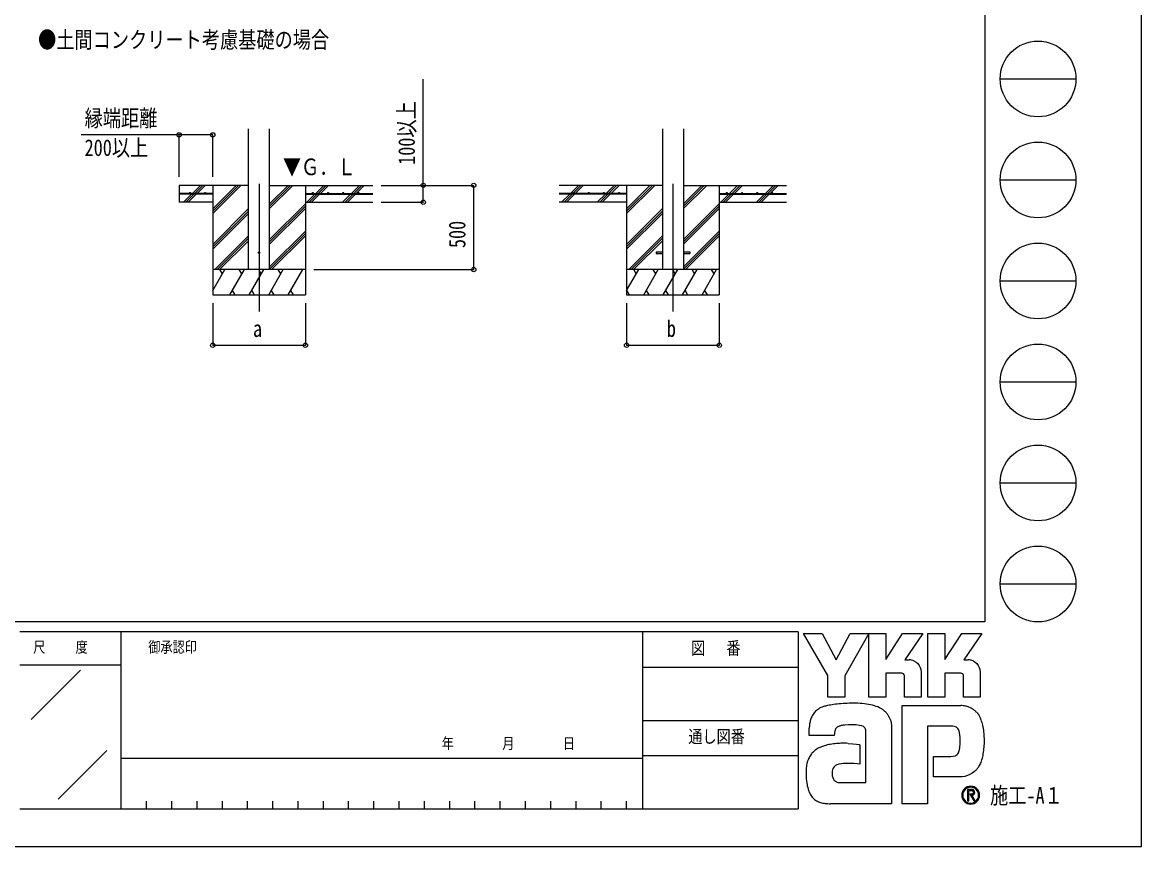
# Model space of a CAD drawing. Units: millimetres, scale not verified. Extents: x -12615 to 12615, y -8910 to 8910.
# Drawn here: x 5970 to 12615, y -8910 to -4014 of the extents above; entities that cross this region are included whole.
import ezdxf
from ezdxf.enums import TextEntityAlignment as Align

# ---------------------------------------------------------------- set-up
doc = ezdxf.new("R2010")
doc.units = ezdxf.units.MM
doc.header["$LTSCALE"] = 40
for name, color, linetype in [('0-2_USER1', 3, 'Continuous'), ('0-3_YKK_12', 2, 'Continuous'), ('0-4_YKK_13', 4, 'Continuous'), ('0-5_YKK_A1', 4, 'Continuous'), ('0-6_YKK_D', 6, 'Continuous'), ('0-7_YKK_ZWAK', 7, 'Continuous')]:
    doc.layers.add(name, color=color, linetype=linetype)
doc.styles.add('ＭＳ ゴシック', font='')
doc.styles.get('ＭＳ ゴシック').set_extended_font_data('MS Gothic')

msp = doc.modelspace()

# ---------------------------------------------------------------- linework, layer by layer
at = {"layer": '0-3_YKK_12'}
for p, q in [((7374.97, -4972.97), (7374.97, -5732.18)), ((9832.36, -4972.97), (9832.36, -5732.18))]:
    msp.add_line(p, q, dxfattribs=at)
at = {"layer": '0-4_YKK_13'}
for p, q in [((9732.36, -5377.68), (9732.36, -5386.68)), ((9732.36, -5377.68), (9769.86, -5377.68)), ((9894.86, -5377.68), (9932.36, -5377.68)), ((9932.36, -5377.68), (9932.36, -5386.68)), ((9732.36, -5386.68), (9769.86, -5386.68)), ((9894.86, -5386.68), (9932.36, -5386.68))]:
    msp.add_line(p, q, dxfattribs=at)
msp.add_circle((7374.97, -5382.18), 5, dxfattribs=at)
at = {"layer": '0-5_YKK_A1'}
for p, q in [((7312.47, -5482.18), (7312.47, -4646.83)), ((7437.47, -5482.18), (7437.47, -4646.83)), ((9769.86, -4645.83), (9769.86, -5482.18)), ((9894.86, -4645.83), (9894.86, -5482.18)), ((6978.94, -5029.68), (7026.44, -4982.18)), ((6993.08, -5029.68), (7040.58, -4982.18)), ((7007.22, -5029.68), (7054.72, -4982.18)), ((7099.97, -4982.18), (7099.97, -5632.18)), ((7099.97, -5149.06), (7266.85, -4982.18)), ((7099.97, -5134.92), (7252.71, -4982.18)), ((7099.97, -5120.78), (7238.57, -4982.18)), ((7437.47, -5119.93), (7575.22, -4982.18)), ((7437.47, -5105.79), (7561.08, -4982.18)), ((7437.47, -5091.65), (7546.94, -4982.18)), ((7437.47, -4982.18), (8049.97, -4982.18)), ((7649.97, -4982.18), (7649.97, -5632.18)), ((7711.57, -5029.68), (7759.07, -4982.18)), ((7725.71, -5029.68), (7773.21, -4982.18)), ((7739.85, -5029.68), (7787.35, -4982.18)), ((7923.7, -5029.68), (7971.2, -4982.18)), ((7937.84, -5029.68), (7985.34, -4982.18)), ((7951.98, -5029.68), (7999.48, -4982.18)), ((9769.86, -4982.18), (9157.36, -4982.18)), ((9224.19, -5029.68), (9271.69, -4982.18)), ((9243.19, -5024.83), (9285.83, -4982.18)), ((9252.48, -5029.68), (9299.98, -4982.18)), ((9436.32, -5029.68), (9483.82, -4982.18)), ((9450.47, -5029.68), (9497.97, -4982.18)), ((9464.61, -5029.68), (9512.11, -4982.18)), ((9557.36, -4982.18), (9557.36, -5632.18)), ((9557.36, -5149.06), (9724.24, -4982.18)), ((9557.36, -5134.92), (9710.1, -4982.18)), ((9557.36, -5120.78), (9695.96, -4982.18)), ((9894.86, -5119.93), (10032.61, -4982.18)), ((9894.86, -5105.79), (10018.47, -4982.18)), ((9894.86, -5091.65), (10004.32, -4982.18)), ((9894.86, -4982.18), (10507.36, -4982.18)), ((10107.36, -4982.18), (10107.36, -5632.18)), ((10168.96, -5029.68), (10216.46, -4982.18)), ((10183.1, -5029.68), (10230.6, -4982.18)), ((10197.24, -5029.68), (10244.74, -4982.18)), ((10381.09, -5029.68), (10428.59, -4982.18)), ((10395.23, -5029.68), (10442.73, -4982.18)), ((10409.37, -5029.68), (10456.87, -4982.18)), ((7099.97, -5029.68), (6899.97, -5029.68)), ((7099.97, -5034.68), (6899.97, -5034.68)), ((6927.84, -5080.78), (6973.94, -5034.68)), ((6940.58, -5082.18), (6988.08, -5034.68)), ((6954.72, -5082.18), (7002.22, -5034.68)), ((7099.97, -5029.68), (7099.97, -5034.68)), ((7649.97, -5029.68), (8049.97, -5029.68)), ((7649.97, -5029.68), (7649.97, -5034.68)), ((7649.97, -5034.68), (8049.97, -5034.68)), ((7659.07, -5082.18), (7706.57, -5034.68)), ((7673.21, -5082.18), (7720.71, -5034.68)), ((7687.35, -5082.18), (7734.85, -5034.68)), ((7871.2, -5082.18), (7918.7, -5034.68)), ((7885.34, -5082.18), (7932.84, -5034.68)), ((7899.48, -5082.18), (7946.98, -5034.68)), ((9557.36, -5029.68), (9157.36, -5029.68)), ((9557.36, -5034.68), (9157.36, -5034.68)), ((9171.69, -5082.18), (9219.19, -5034.68)), ((9185.83, -5082.18), (9233.33, -5034.68)), ((9199.98, -5082.18), (9247.48, -5034.68)), ((9238.33, -5029.68), (9240, -5028.02)), ((9385.23, -5080.78), (9431.32, -5034.68)), ((9397.97, -5082.18), (9445.47, -5034.68)), ((9412.11, -5082.18), (9459.61, -5034.68)), ((9557.36, -5029.68), (9557.36, -5034.68)), ((10107.36, -5029.68), (10507.36, -5029.68)), ((10107.36, -5029.68), (10107.36, -5034.68)), ((10107.36, -5034.68), (10507.36, -5034.68)), ((10116.46, -5082.18), (10163.96, -5034.68)), ((10130.6, -5082.18), (10178.1, -5034.68)), ((10144.74, -5082.18), (10192.24, -5034.68)), ((10328.59, -5082.18), (10376.09, -5034.68)), ((10342.73, -5082.18), (10390.23, -5034.68)), ((10356.87, -5082.18), (10404.37, -5034.68)), ((7099.97, -5082.18), (6899.97, -5082.18)), ((7437.47, -5303.78), (7649.97, -5091.28)), ((7437.47, -5317.92), (7649.97, -5105.42)), ((7649.97, -5082.18), (8049.97, -5082.18)), ((9557.36, -5082.18), (9157.36, -5082.18)), ((9894.86, -5303.78), (10107.36, -5091.28)), ((9894.86, -5317.92), (10107.36, -5105.42)), ((10107.36, -5082.18), (10507.36, -5082.18)), ((7099.97, -5332.91), (7312.47, -5120.41)), ((7099.97, -5347.05), (7312.47, -5134.55)), ((7099.97, -5361.19), (7312.47, -5148.7)), ((7437.47, -5332.06), (7649.97, -5119.56)), ((9557.36, -5332.91), (9769.86, -5120.41)), ((9557.36, -5347.05), (9769.86, -5134.55)), ((9557.36, -5361.19), (9769.86, -5148.7)), ((9894.86, -5332.06), (10107.36, -5119.56)), ((7112.83, -5482.18), (7312.47, -5282.54)), ((7126.97, -5482.18), (7312.47, -5296.68)), ((7141.11, -5482.18), (7312.47, -5310.83)), ((7437.47, -5465.91), (7649.97, -5253.41)), ((7437.47, -5480.05), (7649.97, -5267.55)), ((7449.48, -5482.18), (7649.97, -5281.69)), ((9570.22, -5482.18), (9769.86, -5282.54)), ((9584.36, -5482.18), (9769.86, -5296.68)), ((9598.5, -5482.18), (9769.86, -5310.83)), ((9894.86, -5465.91), (10107.36, -5253.41)), ((9894.86, -5480.05), (10107.36, -5267.55)), ((9906.87, -5482.18), (10107.36, -5281.69)), ((7649.97, -5482.18), (7099.97, -5482.18)), ((7099.97, -5607.63), (7172.4, -5482.18)), ((7157.4, -5508.17), (7142.4, -5482.18)), ((7201.27, -5632.18), (7287.87, -5482.18)), ((7272.87, -5508.16), (7257.87, -5482.18)), ((7316.74, -5632.18), (7403.34, -5482.18)), ((7388.34, -5508.17), (7373.34, -5482.18)), ((7432.21, -5632.18), (7518.81, -5482.18)), ((7503.81, -5508.17), (7488.81, -5482.18)), ((7547.68, -5632.18), (7634.28, -5482.18)), ((7604.28, -5482.18), (7604.28, -5482.18)), ((10107.36, -5482.18), (9557.36, -5482.18)), ((9557.36, -5607.63), (9629.79, -5482.18)), ((9614.79, -5508.17), (9599.79, -5482.18)), ((9658.66, -5632.18), (9745.26, -5482.18)), ((9730.26, -5508.16), (9715.26, -5482.18)), ((9774.13, -5632.18), (9860.73, -5482.18)), ((9845.73, -5508.17), (9830.73, -5482.18)), ((9889.6, -5632.18), (9976.2, -5482.18)), ((9961.2, -5508.17), (9946.2, -5482.18)), ((10005.07, -5632.18), (10091.67, -5482.18)), ((10076.67, -5508.16), (10061.67, -5482.18)), ((7099.97, -5632.18), (7649.97, -5632.18)), ((7216.27, -5606.2), (7231.26, -5632.18)), ((7331.74, -5606.2), (7346.73, -5632.18)), ((7447.21, -5606.2), (7462.21, -5632.18)), ((7562.68, -5606.2), (7577.67, -5632.18)), ((9557.36, -5632.18), (10107.36, -5632.18)), ((9558.18, -5606.2), (9573.18, -5632.18)), ((9673.65, -5606.2), (9688.65, -5632.18)), ((9789.12, -5606.2), (9804.12, -5632.18)), ((9904.6, -5606.2), (9919.59, -5632.18)), ((10020.06, -5606.2), (10035.06, -5632.18))]:
    msp.add_line(p, q, dxfattribs=at)
msp.add_lwpolyline([(7312.47, -4982.18), (6899.97, -4982.18), (6899.97, -5082.18)], dxfattribs=at)
for centre in [(6964.97, -5027.18), (7054.97, -5027.18), (7694.97, -5027.18), (7784.97, -5027.18), (7874.97, -5027.18), (7964.97, -5027.18), (9242.36, -5027.18), (9332.36, -5027.18), (9422.36, -5027.18), (9512.36, -5027.18), (10152.36, -5027.18), (10242.36, -5027.18), (10332.36, -5027.18), (10422.36, -5027.18)]:
    msp.add_circle(centre, 2.5, dxfattribs=at)
at = {"layer": '0-6_YKK_D'}
for p, q in [((6899.97, -4932.18), (6899.97, -4681.18)), ((7099.97, -4932.18), (7099.97, -4681.18)), ((8099.97, -4982.18), (8650.97, -4982.18)), ((8099.97, -4982.18), (8350.97, -4982.18)), ((8649.97, -5482.18), (8649.97, -4982.18)), ((8099.97, -5082.18), (8350.97, -5082.18)), ((7699.97, -5482.18), (8650.97, -5482.18)), ((7099.97, -5682.18), (7099.97, -5933.18)), ((7649.97, -5682.18), (7649.97, -5933.18)), ((9557.36, -5682.18), (9557.36, -5933.18)), ((10107.36, -5682.18), (10107.36, -5933.18)), ((7099.97, -5932.18), (7649.97, -5932.18)), ((9557.36, -5932.18), (10107.36, -5932.18))]:
    msp.add_line(p, q, dxfattribs=at)
for points in [[(8349.97, -5082.18), (8349.97, -4982.18), (8349.97, -4350.58)], [(7099.97, -4682.18), (6899.97, -4682.18), (6319.37, -4682.18)]]:
    msp.add_lwpolyline(points, dxfattribs=at)
for centre in [(6899.97, -4682.18), (7099.97, -4682.18), (8349.97, -4982.18), (8649.97, -4982.18), (8349.97, -5082.18), (8649.97, -5482.18), (7099.97, -5932.18), (7649.97, -5932.18), (9557.36, -5932.18), (10107.36, -5932.18)]:
    msp.add_circle(centre, 12.75, dxfattribs=at)
at = {"layer": '0-7_YKK_ZWAK'}
for p, q in [((11685.06, 8325), (11685.06, -7575)), ((11775.06, -4350), (12225.06, -4350)), ((11775.06, -4950), (12225.06, -4950)), ((11775.06, -5550), (12225.06, -5550)), ((11775.06, -6150), (12225.06, -6150)), ((11775.06, -6750), (12225.06, -6750)), ((11775.06, -7350), (12225.06, -7350)), ((11685.06, -7575), (-11714.94, -7575)), ((6555.06, -7635), (5955.06, -7635)), ((9652.56, -7635), (6555.06, -7635)), ((6555.06, -7635), (6555.06, -8685)), ((9652.56, -7635), (9652.56, -8685)), ((10575.06, -7635), (9652.56, -7635)), ((10575.06, -7635), (10575.06, -8685)), ((5955.06, -7830), (6555.06, -7830)), ((6021.31, -8154.87), (6315.11, -7861.08)), ((9652.56, -7845), (10575.06, -7845)), ((9652.56, -8160), (10575.06, -8160)), ((6182.02, -8627.97), (6470.68, -8339.3)), ((10575.06, -8370), (9652.56, -8370)), ((6555.06, -8385), (9652.56, -8385)), ((5955.06, -8685), (6555.06, -8685)), ((6555.06, -8685), (9652.56, -8685)), ((6705.06, -8640), (6705.06, -8685)), ((6855.06, -8640), (6855.06, -8685)), ((7005.06, -8640), (7005.06, -8685)), ((7155.06, -8640), (7155.06, -8685)), ((7305.06, -8640), (7305.06, -8685)), ((7455.06, -8640), (7455.06, -8685)), ((7605.06, -8640), (7605.06, -8685)), ((7755.06, -8640), (7755.06, -8685)), ((7905.06, -8640), (7905.06, -8685)), ((8055.06, -8640), (8055.06, -8685)), ((8205.06, -8640), (8205.06, -8685)), ((8355.06, -8640), (8355.06, -8685)), ((8505.06, -8640), (8505.06, -8685)), ((8655.06, -8640), (8655.06, -8685)), ((8805.06, -8640), (8805.06, -8685)), ((8955.06, -8640), (8955.06, -8685)), ((9105.06, -8640), (9105.06, -8685)), ((9255.06, -8640), (9255.06, -8685)), ((9405.06, -8640), (9405.06, -8685)), ((9555.06, -8640), (9555.06, -8685)), ((9652.56, -8685), (10575.06, -8685)), ((11600.02, -8651.94), (11600.02, -8651.94))]:
    msp.add_line(p, q, dxfattribs=at)
for points in [[(-12615, -8910), (12615, -8910), (12615, 8910), (-12615, 8910)], [(10608.06, -7644), (10718.49, -7644), (10801.41, -7800.3), (10884.12, -7644), (10994.63, -7644), (10853.01, -7895.97), (10853.01, -8022.4), (10752.29, -8022.4), (10752.29, -7892.57)]]:
    msp.add_lwpolyline(points, close=True, dxfattribs=at)
for points in [[(11191.64, -7879.83), (11096.31, -7879.83), (11096.31, -8022.29), (10994.74, -8022.29), (10994.74, -7644), (11096.31, -7644), (11096.31, -7798.75), (11196.21, -7644), (11315.52, -7644), (11208.48, -7800.64), (11212.27, -7800.64), (11216.46, -7800.64), (11220.76, -7800.64), (11224.9, -7800.64), (11228.6, -7800.64), (11231.58, -7800.64), (11233.57, -7800.64), (11234.3, -7800.64)], [(11542.53, -7879.83), (11447.31, -7879.83), (11447.31, -8022.4), (11345.69, -8022.4), (11345.69, -7644), (11447.31, -7644), (11447.31, -7798.75), (11547.1, -7644), (11666.41, -7644), (11559.37, -7800.64), (11563.2, -7800.64), (11567.41, -7800.64), (11571.71, -7800.64), (11575.84, -7800.64), (11579.52, -7800.64), (11582.49, -7800.64), (11584.47, -7800.64), (11585.19, -7800.64)], [(11263.52, -7806.64), (11275.65, -7813.57), (11285.92, -7822.6), (11294.18, -7833.36), (11300.27, -7845.45), (11304.03, -7858.49), (11305.32, -7872.11), (11305.32, -8022.65), (11206.23, -8022.65), (11206.23, -7894.23)], [(11614.45, -7806.64), (11626.61, -7813.57), (11636.92, -7822.6), (11645.22, -7833.36), (11651.35, -7845.45), (11655.14, -7858.49), (11656.44, -7872.11), (11656.44, -8022.4), (11557.12, -8022.4), (11557.12, -7894.23)], [(11486.61, -8194.52), (11343.58, -8194.52), (11343.58, -8655), (11193.69, -8655), (11193.69, -8072.37), (11542.06, -8072.37)], [(11123.13, -8157.5), (11127.38, -8174.71), (11129.79, -8193.13), (11130.55, -8212.76), (11130.55, -8655), (10768.66, -8655)], [(11636.14, -8113.54), (11645.92, -8125.87), (11653.24, -8137.83), (11658.35, -8148.65)], [(10814.39, -8196.93), (10807.42, -8200.86), (10801.98, -8205.65), (10797.86, -8211.25), (10794.88, -8217.59), (10792.82, -8224.59), (10791.48, -8232.21), (10790.67, -8240.37), (10790.19, -8249), (10640.23, -8249.37), (10640.67, -8228.86), (10641.5, -8205.82)], [(10871.84, -8296.58), (10900.22, -8298.46), (10922.53, -8300.96), (10937.13, -8303.3), (10942.36, -8304.7), (10942.36, -8419.42), (10925.77, -8417.67), (10907.57, -8416.68), (10888.94, -8416.3), (10871.06, -8416.36), (10855.1, -8416.69), (10842.25, -8417.13), (10833.68, -8417.51), (10830.56, -8417.68), (10817.59, -8420.05), (10806.4, -8423.76), (10797.01, -8428.84), (10789.4, -8435.31), (10783.58, -8443.19), (10779.55, -8452.51), (10777.31, -8463.3), (10776.86, -8475.57), (10778.29, -8489.07), (10781.15, -8500.22), (10785.28, -8509.25), (10790.48, -8516.37), (10796.58, -8521.78), (10803.4, -8525.72), (10810.76, -8528.37), (10818.48, -8529.97), (10977.79, -8529.97), (10977.79, -8235.22), (10977.83, -8229.38), (10977.53, -8223.66), (10976.78, -8218.16), (10975.5, -8212.94), (10973.59, -8208.07), (10970.96, -8203.64), (10967.51, -8199.72), (10963.16, -8196.37)], [(10963.16, -8196.37), (10953.82, -8192.71), (10938.88, -8189.6), (10919.82, -8187.31), (10898.12, -8186.08), (10875.25, -8186.18), (10852.69, -8187.85)], [(11537.48, -8282.99), (11537.29, -8263.9), (11536.38, -8246.69), (11534.23, -8231.59), (11530.31, -8218.78)], [(11623.69, -8462.91), (11609.85, -8473.67), (11595.43, -8482.13), (11580.55, -8488.44), (11565.3, -8492.76), (11549.8, -8495.23), (11534.16, -8496.03), (11380.08, -8496.03), (11380.08, -8374.99), (11466.96, -8374.99), (11482.98, -8374.77), (11497.07, -8373.4), (11509.16, -8369.86)], [(11623.82, -8587.79), (11623.75, -8586.03), (11623.53, -8584.34), (11623.16, -8582.71), (11622.66, -8581.16), (11622.01, -8579.69), (11621.22, -8578.31), (11620.3, -8577.02), (11619.24, -8575.84), (11617.85, -8574.61), (11616.31, -8573.54), (11614.62, -8572.63), (11612.79, -8571.88), (11610.84, -8571.29), (11608.75, -8570.87), (11606.55, -8570.61), (11604.23, -8570.53), (11581.5, -8570.53), (11581.5, -8637.42), (11588.37, -8637.42), (11588.37, -8577.35), (11604.23, -8577.35), (11605.87, -8577.41), (11607.41, -8577.57), (11608.85, -8577.83), (11610.19, -8578.2), (11611.42, -8578.67), (11612.53, -8579.24), (11613.52, -8579.9), (11614.4, -8580.67)], [(11617.08, -8587.79), (11616.66, -8591.01), (11615.51, -8593.54), (11613.78, -8595.47), (11611.64, -8596.87), (11609.23, -8597.83), (11606.71, -8598.42), (11604.25, -8598.72), (11601.99, -8598.8), (11596.03, -8598.8), (11599.04, -8603.91), (11618.68, -8637.65), (11626.54, -8637.65), (11607.6, -8605.17), (11609.37, -8604.82), (11611.07, -8604.37), (11612.67, -8603.83), (11614.19, -8603.2), (11615.6, -8602.47), (11616.92, -8601.65), (11618.14, -8600.73), (11619.24, -8599.73)]]:
    msp.add_lwpolyline(points, dxfattribs=at)
for centre in [(12000.06, -4350), (12000.06, -4950), (12000.06, -5550), (12000.06, -6150), (12000.06, -6750), (12000.06, -7350)]:
    msp.add_circle(centre, 225, dxfattribs=at)
for centre, radius, start, end in [((11234.45, -7875.57), 74.93, 78.26798, 90.11215), ((11235.52, -7870.11), 69.37, 66.19963, 78.22058), ((11585.34, -7875.7), 75.07, 78.27851, 90.10826), ((11586.37, -7870.44), 69.7, 66.2483, 78.23226), ((11192.17, -7893.88), 14.06, 358.57817, 92.1683), ((11543.13, -7893.81), 14, 358.29941, 92.43455), ((10754.79, -8184.02), 108.55, 122.60463, 137.83438), ((10769.15, -8207.24), 135.84, 108.37421, 122.42809), ((10791.88, -8288.08), 219.75, 100.93159, 107.35499), ((10866.16, -8648.45), 587.69, 97.86054, 101.37938), ((10901.03, -8890.74), 832.48, 94.90201, 97.9576), ((10903.41, -8910.14), 852, 91.6169, 94.94971), ((10900.11, -8772.18), 714.01, 87.51794, 91.66439), ((10909.38, -8573.33), 514.94, 81.92631, 87.59083), ((10936.76, -8385.69), 325.32, 73.67137, 82.05943), ((10977.38, -8249.75), 183.45, 60.60528, 73.9085), ((10994.01, -8216.59), 146.41, 52.17347, 59.90542), ((11008.88, -8197.34), 122.08, 43.55042, 52.14561), ((11536.36, -8232.64), 160.37, 78.73198, 87.96551), ((11541.07, -8208.59), 135.87, 69.03034, 78.69541), ((11545.45, -8196.9), 123.38, 59.39484, 68.9885), ((11547.48, -8193.34), 119.28, 50.3012, 59.3616), ((11546.74, -8194.18), 120.4, 42.05209, 50.28551), ((10821.12, -8207.6), 179.04, 163.48385, 171.57982), ((10774.82, -8193.86), 130.74, 152.2125, 163.4865), ((10754.81, -8183.52), 108.22, 138.03852, 152.12015), ((11017.07, -8189.43), 110.69, 34.48659, 43.50182), ((11017.13, -8189.26), 110.55, 25.58915, 34.43128), ((11007.29, -8193.87), 121.41, 17.43089, 25.54591), ((11487.28, -8228.44), 188.76, 14.76267, 25.00486), ((10913.41, -8221.38), 272.36, 171.55622, 176.72493), ((10853.97, -8290.89), 101.95, 102.4979, 112.84632), ((10873.7, -8375.98), 189.3, 96.37207, 102.75341), ((11487.42, -8268.03), 73.52, 77.94572, 90.63794), ((11493.81, -8238.05), 42.86, 60.20991, 77.92418), ((11497.96, -8230.26), 34.04, 39.8078, 59.75378), ((11492.14, -8234.71), 41.37, 22.65544, 39.38165), ((11371.51, -8259.99), 308.76, 7.9139, 14.95041), ((11255.87, -8276.8), 425.61, 2.54376, 8.01251), ((10821.07, -8614.84), 316.93, 99.87193, 106.59825), ((10837.93, -8709.82), 413.39, 94.78469, 99.91711), ((10846.14, -8804.31), 508.24, 90.80099, 94.81812), ((10847.39, -8874.68), 578.61, 87.57779, 90.82714), ((11196.61, -8284.73), 340.88, 355.2339, 0.29193), ((11208.51, -8281.51), 473.02, 352.8937, 357.82206), ((11189.59, -8280.29), 491.98, 357.76419, 2.60674), ((10754.78, -8438.01), 127.65, 142.04688, 153.80771), ((10750.42, -8434.88), 122.29, 130.60221, 141.94427), ((10757.63, -8443.54), 133.55, 120.60724, 130.53081), ((10771.85, -8467.72), 161.6, 112.58838, 120.58162), ((10790.98, -8513.7), 211.4, 106.61303, 112.59024), ((11495.16, -8338.28), 34.54, 293.91672, 314.09376), ((11490.45, -8334.13), 40.8, 314.78099, 333.92928), ((11460.15, -8319.42), 74.48, 334.00676, 347.34989), ((11377.49, -8300.27), 159.33, 347.14308, 355.40008), ((11307.45, -8294.38), 373.25, 347.15166, 352.97565), ((10826.95, -8462.09), 204.02, 164.97537, 174.56739), ((10777.37, -8448.87), 152.71, 153.89178, 164.94341), ((11506.24, -8334.86), 173.92, 318.67367, 325.29112), ((11551.08, -8368.28), 118.04, 326.23251, 339.61931), ((11440.22, -8325.35), 236.92, 339.22498, 347.31457), ((10914.4, -8470.46), 291.87, 174.55588, 182.47272), ((11077.49, -8467.89), 454.94, 181.90948, 187.89042), ((11523.69, -8350.16), 150.71, 311.57033, 318.66243), ((10886.08, -8494.82), 261.65, 187.80471, 196.36971), ((10785.01, -8524.67), 156.26, 196.3102, 208.20993), ((11600.11, -8604.57), 52.92, 90.09157, 179.92363), ((11599.77, -8604.4), 47.06, 134.8007, 180.12175), ((11599.91, -8604.13), 46.97, 89.86602, 135.149), ((11600.1, -8604.47), 52.82, 44.93442, 90.08536), ((11600.12, -8604.49), 47.33, 45.03108, 90.11509), ((11600.15, -8604.5), 47.31, 0.00643, 45.07115), ((11600.52, -8604.31), 52.41, 359.78949, 45.13288), ((10741.01, -8548.09), 106.41, 208.29777, 223.35561), ((10731.08, -8556.83), 93.2, 223.64205, 239.63663), ((10739.32, -8541.84), 110.3, 239.8785, 253.65355), ((11599.78, -8604.63), 52.6, 179.86065, 225.14399), ((11599.58, -8604.7), 46.87, 179.75513, 225.29722), ((11599.93, -8605.12), 46.82, 224.62822, 270.10973), ((11599.95, -8604.42), 47.52, 270.09072, 359.90926), ((11607.02, -8587.51), 10.06, 358.3894, 42.86139), ((11607.22, -8588.27), 16.6, 316.37674, 1.6565), ((11600.39, -8604.71), 52.54, 314.92572, 0.23508), ((10754.4, -8490.03), 164.26, 253.69102, 263.74909), ((10767.18, -8376.29), 278.71, 263.68487, 270.30455), ((11600.03, -8604.63), 52.77, 224.94536, 269.98445), ((11600.03, -8604.37), 53.04, 269.98802, 314.93777)]:
    msp.add_arc(centre, radius, start, end, dxfattribs=at)

# ---------------------------------------------------------------- texts
at = {"layer": '0-2_USER1', "style": 'ＭＳ ゴシック', "width": 0.8}
msp.add_text('●土間コンクリート考慮基礎の場合', height=98.97, dxfattribs=at).set_placement((6063.14, -4196.36), align=Align.BOTTOM_LEFT)
at = {"layer": '0-5_YKK_A1', "style": 'ＭＳ ゴシック', "width": 0.8}
msp.add_text('▼Ｇ．Ｌ', height=98.97, dxfattribs=at).set_placement((7516.62, -4951.52), align=Align.BOTTOM_LEFT)
at = {"layer": '0-6_YKK_D', "style": 'ＭＳ ゴシック', "width": 0.8}
for s, p in [('100以上', (8329.97, -4860.18)), ('500', (8629.97, -5354.58))]:
    msp.add_text(s, height=98.97, rotation=90, dxfattribs=at).set_placement(p, align=Align.BOTTOM_LEFT)
for s, p in [('縁端距離', (6339.37, -4662.18)), ('200以上', (6339.37, -4837.18)), ('b', (9796.36, -5912.18)), ('a', (7338.97, -5912.18))]:
    msp.add_text(s, height=98.97, dxfattribs=at).set_placement(p, align=Align.BOTTOM_LEFT)
at = {"layer": '0-7_YKK_ZWAK', "style": 'ＭＳ ゴシック', "width": 0.8}
for s, height, p in [('尺     度', 65.98, (6034.26, -7777.5)), ('御承認印', 65.98, (6717.41, -7777.5)), ('図\u3000 番', 76.98, (9940.21, -7792.5)), ('通し図番', 76.98, (9923.41, -8317.5)), ('年        月        日', 65.98, (8459.72, -8349.64)), ('施工-A１', 98.97, (11715.06, -8685))]:
    msp.add_text(s, height=height, dxfattribs=at).set_placement(p, align=Align.BOTTOM_LEFT)

doc.saveas('drawing.dxf')
